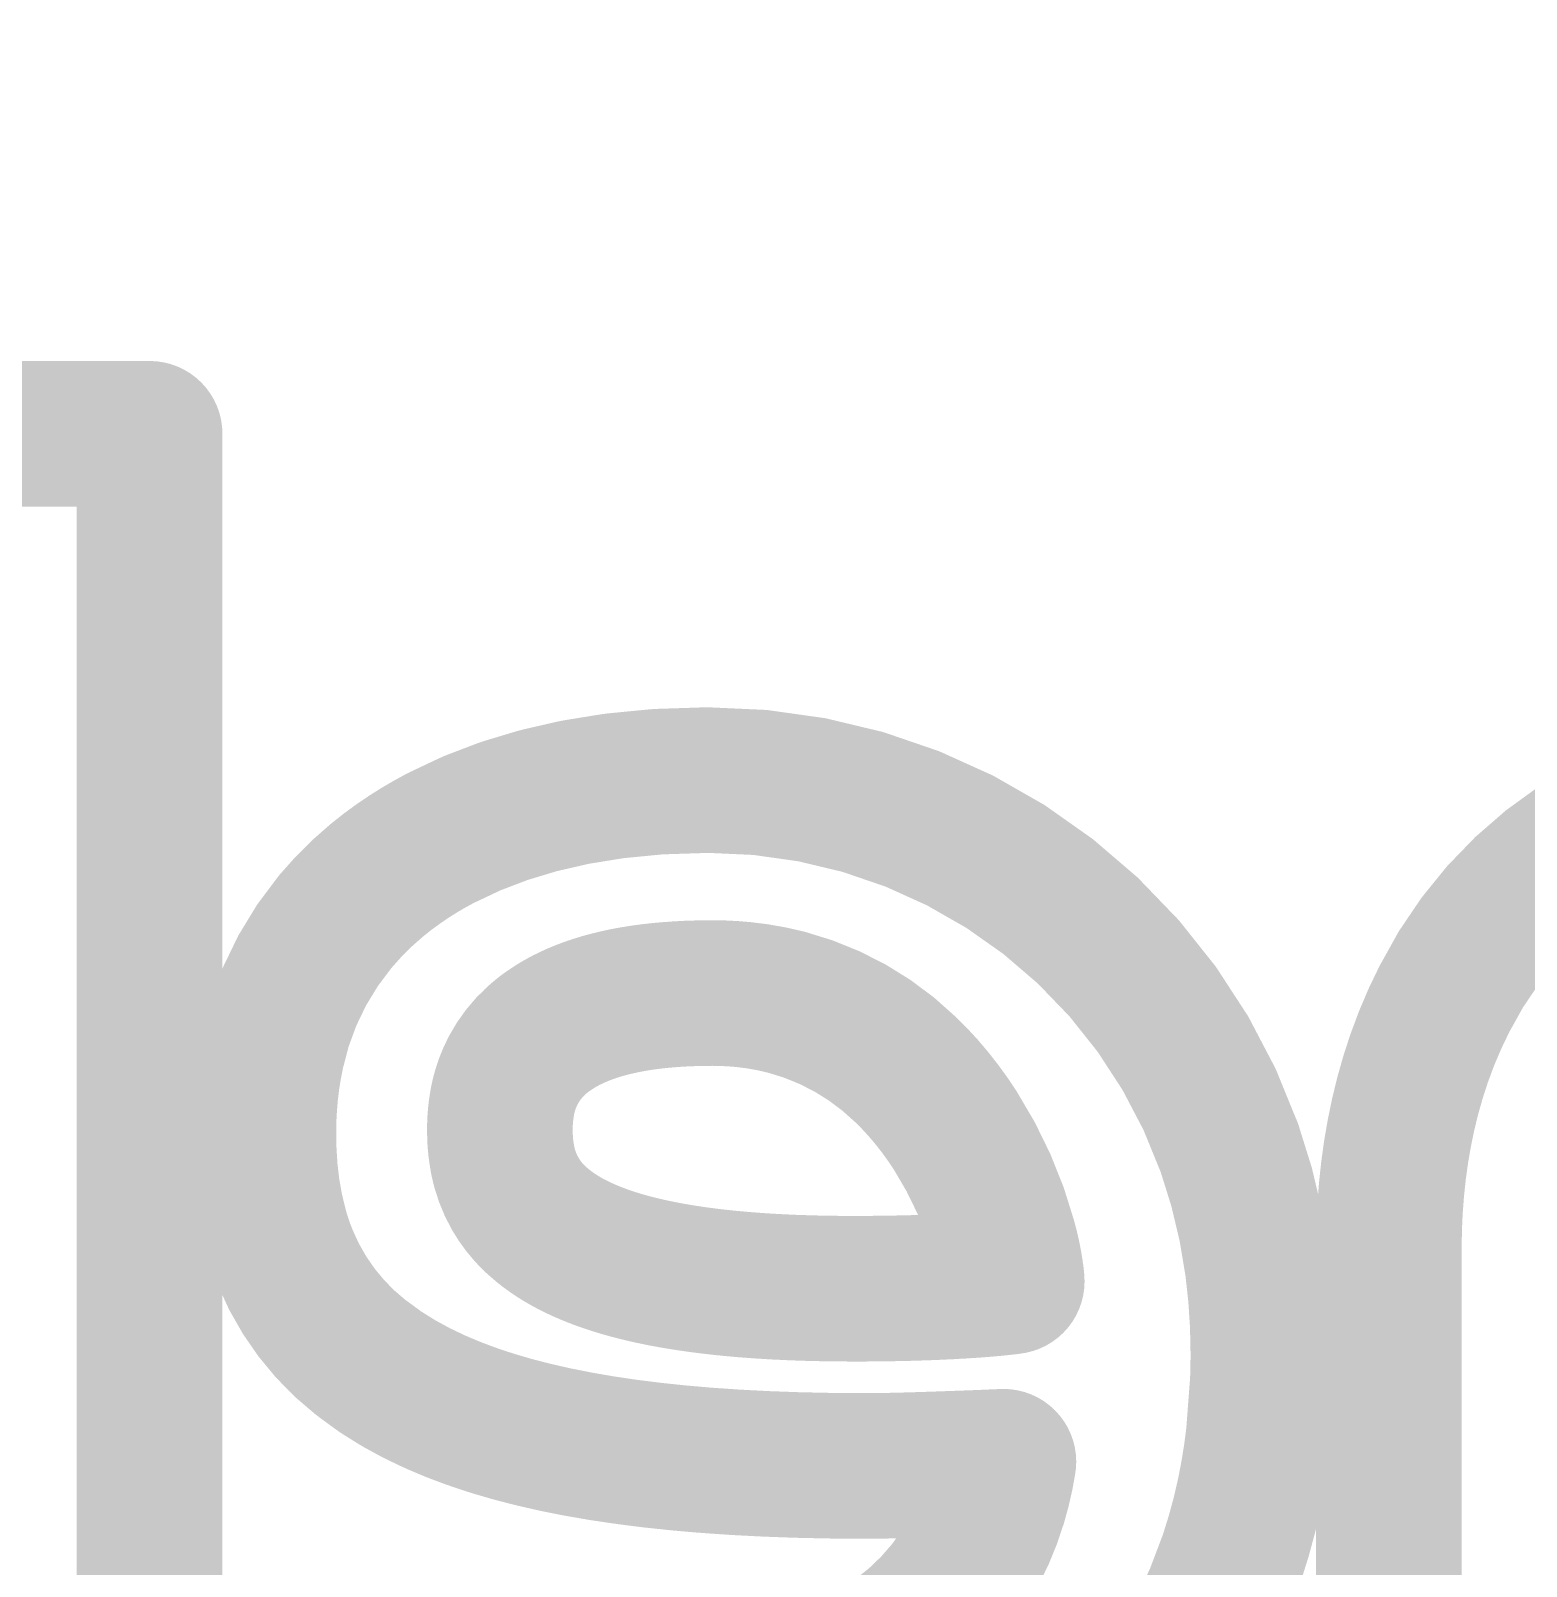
# Model space of a CAD drawing. Header units: millimetres. Extents: x 80 to 196, y 80 to 246.
# Drawn here: x 104.912 to 105.939, y 113.629 to 114.684 of the extents above; entities that cross this region are included whole.
import ezdxf

# ---------------------------------------------------------------- set-up
doc = ezdxf.new("R2010")
doc.units = ezdxf.units.MM
for name, color, linetype in [('BottomOverlay', 54, 'Continuous'), ('DrillDrawing', 1, 'Continuous'), ('KeepOutLayer', 6, 'Continuous'), ('Mechanical1', 6, 'Continuous'), ('Mechanical15', 56, 'Continuous')]:
    doc.layers.add(name, color=color, linetype=linetype)

msp = doc.modelspace()

# ---------------------------------------------------------------- linework, layer by layer
at = {"layer": 'BottomOverlay', "const_width": 0.0999998}
for points in [[(104.82694554, 114.40692638), (104.99370924, 114.40692638)], [(104.99370924, 113.55784502), (104.99370924, 114.40692638)], [(105.31266466, 114.16506504), (105.34271286, 114.16799112)], [(105.34271286, 114.16799112), (105.37692666, 114.16909856)], [(105.260648, 114.15494314), (105.28564668, 114.160681)], [(105.28564668, 114.160681), (105.31266466, 114.16506504)], [(105.21496356, 114.13938564), (105.23721142, 114.14787432)], [(105.23721142, 114.14787432), (105.260648, 114.15494314)], [(105.19361232, 114.1292866), (105.21496356, 114.13938564)], [(105.31948202, 114.01750628), (105.32730014, 114.01894646)], [(105.32730014, 114.01894646), (105.33526812, 114.02013518)], [(105.33526812, 114.02013518), (105.3436679, 114.0211207)], [(105.3436679, 114.0211207), (105.35250964, 114.02189286)], [(105.35250964, 114.02189286), (105.3621591, 114.02245928)], [(105.3621591, 114.02245928), (105.37230894, 114.02277678)], [(105.37230894, 114.02277678), (105.37987052, 114.02284536)], [(105.28536474, 114.00689924), (105.29184682, 114.00960434)], [(105.29184682, 114.00960434), (105.29838986, 114.0119513)], [(105.29838986, 114.0119513), (105.30515134, 114.01403664)], [(105.30515134, 114.01403664), (105.31210332, 114.01586544)], [(105.31210332, 114.01586544), (105.31948202, 114.01750628)], [(105.26626394, 113.9959112), (105.2727003, 114.00023428)], [(105.2727003, 114.00023428), (105.27900966, 114.00381568)], [(105.27900966, 114.00381568), (105.28536474, 114.00689924)], [(105.2347908, 113.94066874), (105.23579156, 113.94751912)], [(105.23418628, 113.92916254), (105.23431836, 113.93462608)], [(105.23431836, 113.93462608), (105.2347908, 113.94066874)], [(105.07180662, 113.92626694), (105.07182694, 113.92962736)], [(105.07180662, 113.92626694), (105.0720784, 113.91346026)], [(105.23418628, 113.92916254), (105.234232, 113.92572084)], [(105.234232, 113.92572084), (105.23445552, 113.9209304)], [(105.0720784, 113.91346026), (105.0728912, 113.90105744)], [(105.23445552, 113.9209304), (105.2349432, 113.91566752)], [(105.2349432, 113.91566752), (105.23585506, 113.90962486)], [(105.0728912, 113.90105744), (105.07437964, 113.88818218)], [(105.07437964, 113.88818218), (105.07676724, 113.87450682)], [(105.07676724, 113.87450682), (105.08039436, 113.85978498)], [(105.25951262, 113.86664298), (105.26456214, 113.86230974)], [(105.26456214, 113.86230974), (105.26945418, 113.85864706)], [(105.844594, 113.84657444), (105.84482768, 113.8615071)], [(105.26945418, 113.85864706), (105.27420398, 113.85547968)], [(105.27420398, 113.85547968), (105.27912142, 113.85253836)], [(105.27912142, 113.85253836), (105.2841684, 113.84981548)], [(105.2841684, 113.84981548), (105.28931444, 113.8472958)], [(105.58048226, 113.85266536), (105.58198594, 113.84671668)], [(105.28931444, 113.8472958), (105.29452144, 113.84497678)], [(105.29452144, 113.84497678), (105.30002816, 113.84274158)], [(105.30002816, 113.84274158), (105.30583714, 113.84059528)], [(105.30583714, 113.84059528), (105.31196108, 113.83853534)], [(105.58198594, 113.84671668), (105.5829867, 113.8422793)], [(105.5829867, 113.8422793), (105.58373092, 113.83862932)], [(105.844594, 113.41414706), (105.844594, 113.84657444)], [(105.31196108, 113.83853534), (105.31808756, 113.83666082)], [(105.31808756, 113.83666082), (105.32451122, 113.83487266)], [(105.32451122, 113.83487266), (105.33123968, 113.8331734)], [(105.33123968, 113.8331734), (105.33827548, 113.83156304)], [(105.33827548, 113.83156304), (105.34600216, 113.829973)], [(105.34600216, 113.829973), (105.35408444, 113.82848456)], [(105.35408444, 113.82848456), (105.36252994, 113.82710788)], [(105.58373092, 113.83862932), (105.58426686, 113.83569562)], [(105.58426686, 113.83569562), (105.58467326, 113.83323944)], [(105.58467326, 113.83323944), (105.58499838, 113.8310525)], [(105.58499838, 113.8310525), (105.58523206, 113.82927704)], [(105.58523206, 113.82927704), (105.58541494, 113.8277251)], [(105.36252994, 113.82710788), (105.37134374, 113.82583788)], [(105.37134374, 113.82583788), (105.380536, 113.82467964)], [(105.380536, 113.82467964), (105.39057916, 113.82359252)], [(105.39057916, 113.82359252), (105.40105158, 113.8226324)], [(105.40105158, 113.8226324), (105.41196342, 113.8218069)], [(105.41196342, 113.8218069), (105.4233223, 113.82111348)], [(105.4233223, 113.82111348), (105.43568448, 113.8205369)], [(105.43568448, 113.8205369), (105.4485572, 113.82011526)], [(105.4485572, 113.82011526), (105.4625399, 113.81984348)], [(105.4625399, 113.81984348), (105.4777164, 113.81974696)], [(105.4777164, 113.81974696), (105.4855015, 113.81976728)], [(105.4855015, 113.81976728), (105.5024941, 113.81994762)], [(105.5024941, 113.81994762), (105.51681716, 113.82026258)], [(105.51681716, 113.82026258), (105.52880088, 113.82065374)], [(105.52880088, 113.82065374), (105.53875514, 113.82107538)], [(105.53875514, 113.82107538), (105.5470838, 113.82150464)], [(105.5470838, 113.82150464), (105.55399768, 113.82191866)], [(105.55399768, 113.82191866), (105.55968982, 113.8223022)], [(105.55968982, 113.8223022), (105.56442692, 113.8226578)], [(105.56442692, 113.8226578), (105.56833598, 113.82297784)], [(105.56833598, 113.82297784), (105.57153384, 113.82325724)], [(105.57153384, 113.82325724), (105.57412464, 113.82349854)], [(105.57412464, 113.82349854), (105.57626078, 113.82370682)], [(105.57626078, 113.82370682), (105.57800576, 113.82388716)], [(105.57800576, 113.82388716), (105.5794688, 113.82404464)], [(105.5794688, 113.82404464), (105.5806372, 113.82417418)], [(105.5806372, 113.82417418), (105.5816024, 113.8242834)], [(105.5816024, 113.8242834), (105.5823898, 113.82437484)], [(105.5823898, 113.82437484), (105.58302734, 113.82445358)], [(105.58302734, 113.82445358), (105.58353534, 113.82451454)], [(105.58353534, 113.82451454), (105.58396206, 113.82456788)], [(105.58396206, 113.82456788), (105.5842948, 113.82461106)], [(105.5842948, 113.82461106), (105.58456912, 113.82464662)], [(105.58456912, 113.82464662), (105.58479518, 113.8246771)], [(105.58479518, 113.8246771), (105.58497806, 113.82469996)], [(105.58497806, 113.82469996), (105.58512538, 113.82472028)], [(105.58512538, 113.82472028), (105.58524222, 113.82473552)], [(105.58524222, 113.82473552), (105.58533366, 113.82474822)], [(105.58533366, 113.82474822), (105.58540224, 113.82475838)], [(105.58540224, 113.82475838), (105.58546574, 113.824766)], [(105.58541494, 113.8277251), (105.58556988, 113.82623158)], [(105.58546574, 113.824766), (105.58551146, 113.82477362)], [(105.58551146, 113.82477362), (105.5855521, 113.8247787)], [(105.5855521, 113.8247787), (105.58558258, 113.82478378)], [(105.58556988, 113.82623158), (105.58568418, 113.82493872)], [(105.58558258, 113.82478378), (105.58560798, 113.82478632)], [(105.58560798, 113.82478632), (105.58562322, 113.82478886)], [(105.58562322, 113.82478886), (105.58563846, 113.8247914)], [(105.58563846, 113.8247914), (105.5856537, 113.82479394)], [(105.5856537, 113.82479394), (105.58566132, 113.82479394)], [(105.58566132, 113.82479394), (105.58566894, 113.82479394)], [(105.58566894, 113.82479394), (105.58567402, 113.82479648)], [(105.58567402, 113.82479648), (105.5856791, 113.82479648)], [(105.5856791, 113.82479648), (105.58568418, 113.82479648)], [(105.58568418, 113.82493872), (105.58569434, 113.82479902)], [(105.58568418, 113.82479648), (105.58568672, 113.82479902)], [(105.58568672, 113.82479902), (105.58568926, 113.82479902)], [(105.58568926, 113.82479902), (105.5856918, 113.82479902)], [(105.5856918, 113.82479902), (105.58569434, 113.82479902)], [(105.13872292, 113.77253852), (105.15225096, 113.76264268)], [(105.15225096, 113.76264268), (105.16472236, 113.75484742)], [(105.16472236, 113.75484742), (105.17730298, 113.7480072)], [(105.75531046, 113.71906644), (105.75808922, 113.75598026)], [(105.17730298, 113.7480072), (105.18983534, 113.74202296)], [(105.18983534, 113.74202296), (105.20264456, 113.73662546)], [(105.20264456, 113.73662546), (105.21565952, 113.73176898)], [(105.21565952, 113.73176898), (105.22881418, 113.72741542)], [(105.22881418, 113.72741542), (105.24258352, 113.72337174)], [(105.24258352, 113.72337174), (105.25697262, 113.71964048)], [(105.25697262, 113.71964048), (105.27198656, 113.71621402)], [(105.27198656, 113.71621402), (105.28762788, 113.7130949)], [(105.28762788, 113.7130949), (105.3039042, 113.7102755)], [(105.3039042, 113.7102755), (105.32081806, 113.70775582)], [(105.32081806, 113.70775582), (105.33837454, 113.70553332)], [(105.33837454, 113.70553332), (105.35658126, 113.70360292)], [(105.35658126, 113.70360292), (105.37543822, 113.70196462)], [(105.37543822, 113.70196462), (105.39571504, 113.70057016)], [(105.39571504, 113.70057016), (105.41670814, 113.6994805)], [(105.41670814, 113.6994805), (105.43842006, 113.69869818)], [(105.43842006, 113.69869818), (105.46085588, 113.69821812)], [(105.46085588, 113.69821812), (105.48489444, 113.69803524)], [(105.48489444, 113.69803524), (105.48664196, 113.69803524)], [(105.48664196, 113.69803524), (105.48723886, 113.69803524)], [(105.48723886, 113.69803524), (105.48785608, 113.69803778)], [(105.48785608, 113.69803778), (105.48849108, 113.69804032)], [(105.48849108, 113.69804032), (105.48921498, 113.6980454)], [(105.48921498, 113.6980454), (105.48996174, 113.69805048)], [(105.48996174, 113.69805048), (105.49079994, 113.6980581)], [(105.49079994, 113.6980581), (105.49166608, 113.69806826)], [(105.49166608, 113.69806826), (105.49263382, 113.69807842)], [(105.49263382, 113.69807842), (105.4936295, 113.69809366)], [(105.4936295, 113.69809366), (105.4947344, 113.6981089)], [(105.4947344, 113.6981089), (105.49595106, 113.69812922)], [(105.49595106, 113.69812922), (105.4972871, 113.69815208)], [(105.4972871, 113.69815208), (105.49875014, 113.69817748)], [(105.49875014, 113.69817748), (105.50034272, 113.6982105)], [(105.50034272, 113.6982105), (105.50206738, 113.69824606)], [(105.50206738, 113.69824606), (105.50393428, 113.6982867)], [(105.50393428, 113.6982867), (105.50594342, 113.69833496)], [(105.50594342, 113.69833496), (105.50819894, 113.6983883)], [(105.50819894, 113.6983883), (105.510711, 113.6984518)], [(105.510711, 113.6984518), (105.51358628, 113.698528)], [(105.51358628, 113.698528), (105.51684002, 113.69861944)], [(105.51684002, 113.69861944), (105.5206932, 113.6987312)], [(105.5206932, 113.6987312), (105.52548364, 113.69887598)], [(105.52548364, 113.69887598), (105.53221464, 113.69908934)], [(105.53221464, 113.69908934), (105.55723872, 113.69998088)], [(105.55723872, 113.69998088), (105.56069058, 113.7001155)], [(105.56069058, 113.7001155), (105.56344902, 113.70022472)], [(105.56344902, 113.70022472), (105.56565882, 113.70031616)], [(105.56565882, 113.70031616), (105.5675308, 113.70039236)], [(105.5675308, 113.70039236), (105.5691691, 113.70046348)], [(105.5691691, 113.70046348), (105.57067532, 113.70052698)], [(105.57067532, 113.70052698), (105.57197072, 113.70058286)], [(105.57197072, 113.70058286), (105.57314928, 113.7006362)], [(105.57314928, 113.7006362), (105.57421354, 113.70068446)], [(105.57421354, 113.70068446), (105.57517366, 113.70072764)], [(105.57517366, 113.70072764), (105.57603218, 113.70076828)], [(105.57603218, 113.70076828), (105.57686276, 113.70080638)], [(105.57686276, 113.70080638), (105.5776019, 113.70084194)], [(105.5776019, 113.70084194), (105.57825468, 113.70087242)], [(105.57825468, 113.70087242), (105.5788846, 113.70090544)], [(105.5788846, 113.70090544), (105.57943578, 113.70093084)], [(105.57943578, 113.70093084), (105.57997172, 113.70095878)]]:
    msp.add_lwpolyline(points, dxfattribs=at)
at = {"layer": 'BottomOverlay', "const_width": 0.0499999}
for points in [[(104.96871056, 114.40692638, 1), (105.01870792, 114.40692638, 1)], [(104.96871056, 114.40692638, 1), (105.01870792, 114.40692638, 1)], [(105.31771418, 114.16799112, 1), (105.36771154, 114.16799112, 1)], [(105.31771418, 114.16799112, 1), (105.36771154, 114.16799112, 1)], [(105.35192798, 114.1691011, 1), (105.40192534, 114.1691011, 1)], [(105.35192798, 114.16909856, 1), (105.40192534, 114.16909856, 1)], [(105.260648, 114.160681, 1), (105.31064536, 114.160681, 1)], [(105.260648, 114.160681, 1), (105.31064536, 114.160681, 1)], [(105.28766598, 114.16506504, 1), (105.33766334, 114.16506504, 1)], [(105.28766598, 114.16506504, 1), (105.33766334, 114.16506504, 1)], [(105.21221274, 114.14787432, 1), (105.2622101, 114.14787432, 1)], [(105.21221274, 114.14787432, 1), (105.2622101, 114.14787432, 1)], [(105.23564932, 114.15494314, 1), (105.28564668, 114.15494314, 1)], [(105.23564932, 114.15494314, 1), (105.28564668, 114.15494314, 1)], [(105.18996488, 114.13938564, 1), (105.23996224, 114.13938564, 1)], [(105.18996488, 114.13938564, 1), (105.23996224, 114.13938564, 1)], [(105.16861364, 114.12928914, 1), (105.218611, 114.12928914, 1)], [(105.16861364, 114.1292866, 1), (105.218611, 114.1292866, 1)], [(105.14728018, 114.11682536, 1), (105.19727754, 114.11682536, 1)], [(105.14728018, 114.11682536, 1), (105.19727754, 114.11682536, 1)], [(105.12485198, 114.10037886, 1), (105.17484934, 114.10037886, 1)], [(105.12485452, 114.10037886, 1), (105.17485188, 114.10037886, 1)], [(105.09616522, 114.07184704, 1), (105.14616258, 114.07184704, 1)], [(105.09616522, 114.0718445, 1), (105.14616258, 114.0718445, 1)], [(105.30230146, 114.01894646, 1), (105.35229882, 114.01894646, 1)], [(105.30230146, 114.01894646, 1), (105.35229882, 114.01894646, 1)], [(105.31026944, 114.02013518, 1), (105.3602668, 114.02013518, 1)], [(105.31026944, 114.02013518, 1), (105.3602668, 114.02013518, 1)], [(105.31866922, 114.0211207, 1), (105.36866658, 114.0211207, 1)], [(105.31866922, 114.0211207, 1), (105.36866658, 114.0211207, 1)], [(105.32751096, 114.02189286, 1), (105.37750832, 114.02189286, 1)], [(105.32751096, 114.02189286, 1), (105.37750832, 114.02189286, 1)], [(105.33716042, 114.02245928, 1), (105.38715778, 114.02245928, 1)], [(105.33716042, 114.02245928, 1), (105.38715778, 114.02245928, 1)], [(105.34731026, 114.02277678, 1), (105.39730762, 114.02277678, 1)], [(105.34731026, 114.02277678, 1), (105.39730762, 114.02277678, 1)], [(105.35487184, 114.02284536, 1), (105.4048692, 114.02284536, 1)], [(105.35487184, 114.02284536, 1), (105.4048692, 114.02284536, 1)], [(105.3763577, 114.02178872, 1), (105.42635506, 114.02178872, 1)], [(105.3763577, 114.02178872, 1), (105.42635506, 114.02178872, 1)], [(105.85767754, 114.01854514, 1), (105.9076749, 114.01854514, 1)], [(105.85767754, 114.0185426, 1), (105.9076749, 114.0185426, 1)], [(105.26684814, 114.00960434, 1), (105.3168455, 114.00960434, 1)], [(105.26684814, 114.00960434, 1), (105.3168455, 114.00960434, 1)], [(105.27339118, 114.0119513, 1), (105.32338854, 114.0119513, 1)], [(105.27339118, 114.0119513, 1), (105.32338854, 114.0119513, 1)], [(105.28015266, 114.01403664, 1), (105.33015002, 114.01403664, 1)], [(105.28015266, 114.01403664, 1), (105.33015002, 114.01403664, 1)], [(105.28710464, 114.01586544, 1), (105.337102, 114.01586544, 1)], [(105.28710464, 114.01586544, 1), (105.337102, 114.01586544, 1)], [(105.29448334, 114.01750628, 1), (105.3444807, 114.01750628, 1)], [(105.29448334, 114.01750628, 1), (105.3444807, 114.01750628, 1)], [(105.40577852, 114.01655886, 1), (105.45577588, 114.01655886, 1)], [(105.40577852, 114.01655886, 1), (105.45577588, 114.01655886, 1)], [(105.24770162, 114.00023428, 1), (105.29769898, 114.00023428, 1)], [(105.24770162, 114.00023428, 1), (105.29769898, 114.00023428, 1)], [(105.25401098, 114.00381568, 1), (105.30400834, 114.00381568, 1)], [(105.25401098, 114.00381568, 1), (105.30400834, 114.00381568, 1)], [(105.26036606, 114.00689924, 1), (105.31036342, 114.00689924, 1)], [(105.26036606, 114.00689924, 1), (105.31036342, 114.00689924, 1)], [(105.23418374, 113.99011746, 1), (105.2841811, 113.99011746, 1)], [(105.23418374, 113.99011746, 1), (105.2841811, 113.99011746, 1)], [(105.24126526, 113.9959112, 1), (105.29126262, 113.9959112, 1)], [(105.24126526, 113.9959112, 1), (105.29126262, 113.9959112, 1)], [(105.05253818, 113.98154242, 1), (105.10253554, 113.98154242, 1)], [(105.05253818, 113.98153988, 1), (105.10253554, 113.98153988, 1)], [(105.84034712, 113.97779084, 1), (105.89034448, 113.97779084, 1)], [(105.84034712, 113.97779084, 1), (105.89034448, 113.97779084, 1)], [(105.21837224, 113.9697492, 1), (105.2683696, 113.9697492, 1)], [(105.21837224, 113.96974666, 1), (105.2683696, 113.96974666, 1)], [(105.4876224, 113.9703969, 1), (105.53761976, 113.9703969, 1)], [(105.4876224, 113.9703969, 1), (105.53761976, 113.9703969, 1)], [(105.21275122, 113.95577412, 1), (105.26274858, 113.95577412, 1)], [(105.21275122, 113.95577158, 1), (105.26274858, 113.95577158, 1)], [(105.04816938, 113.9538742, 1), (105.09816674, 113.9538742, 1)], [(105.04816938, 113.9538742, 1), (105.09816674, 113.9538742, 1)], [(105.21079288, 113.94751912, 1), (105.26079024, 113.94751912, 1)], [(105.21079288, 113.94751912, 1), (105.26079024, 113.94751912, 1)], [(105.50580372, 113.95067126, 1), (105.55580108, 113.95067126, 1)], [(105.50580626, 113.95067126, 1), (105.55580362, 113.95067126, 1)], [(105.20931968, 113.93462608, 1), (105.25931704, 113.93462608, 1)], [(105.20931968, 113.93462608, 1), (105.25931704, 113.93462608, 1)], [(105.20979212, 113.94066874, 1), (105.25978948, 113.94066874, 1)], [(105.20979212, 113.94066874, 1), (105.25978948, 113.94066874, 1)], [(105.82944798, 113.9393581, 1), (105.87944534, 113.9393581, 1)], [(105.82944798, 113.9393581, 1), (105.87944534, 113.9393581, 1)], [(105.04680794, 113.92626694, 1), (105.0968053, 113.92626694, 1)], [(105.04680794, 113.92626694, 1), (105.0968053, 113.92626694, 1)], [(105.04682826, 113.92962736, 1), (105.09682562, 113.92962736, 1)], [(105.04682826, 113.92962736, 1), (105.09682562, 113.92962736, 1)], [(105.2091876, 113.92916254, 1), (105.25918496, 113.92916254, 1)], [(105.2091876, 113.92916254, 1), (105.25918496, 113.92916254, 1)], [(105.20923332, 113.92572084, 1), (105.25923068, 113.92572084, 1)], [(105.20923332, 113.92572084, 1), (105.25923068, 113.92572084, 1)], [(105.5219505, 113.9283599, 1), (105.57194786, 113.9283599, 1)], [(105.5219505, 113.9283599, 1), (105.57194786, 113.9283599, 1)], [(105.04707972, 113.91346026, 1), (105.09707708, 113.91346026, 1)], [(105.04707972, 113.91346026, 1), (105.09707708, 113.91346026, 1)], [(105.20945684, 113.9209304, 1), (105.2594542, 113.9209304, 1)], [(105.20945684, 113.9209304, 1), (105.2594542, 113.9209304, 1)], [(105.20994452, 113.91566752, 1), (105.25994188, 113.91566752, 1)], [(105.20994452, 113.91566752, 1), (105.25994188, 113.91566752, 1)], [(105.71017974, 113.91633554, 1), (105.7601771, 113.91633554, 1)], [(105.71017974, 113.916333, 1), (105.7601771, 113.916333, 1)], [(105.21085638, 113.90962486, 1), (105.26085374, 113.90962486, 1)], [(105.21085638, 113.90962232, 1), (105.26085374, 113.90962232, 1)], [(105.21256834, 113.90219028, 1), (105.2625657, 113.90219028, 1)], [(105.21257088, 113.90219028, 1), (105.26256824, 113.90219028, 1)], [(105.04789252, 113.90105744, 1), (105.09788988, 113.90105744, 1)], [(105.04789252, 113.90105744, 1), (105.09788988, 113.90105744, 1)], [(105.82283382, 113.90095584, 1), (105.87283118, 113.90095584, 1)], [(105.82283382, 113.90095584, 1), (105.87283118, 113.90095584, 1)], [(105.04938096, 113.88818218, 1), (105.09937832, 113.88818218, 1)], [(105.04938096, 113.88818218, 1), (105.09937832, 113.88818218, 1)], [(105.21970574, 113.8850402, 1), (105.2697031, 113.8850402, 1)], [(105.21970574, 113.88503766, 1), (105.2697031, 113.88503766, 1)], [(105.05176856, 113.87450682, 1), (105.10176592, 113.87450682, 1)], [(105.05176856, 113.87450682, 1), (105.10176592, 113.87450682, 1)], [(105.22896658, 113.87226146, 1), (105.27896394, 113.87226146, 1)], [(105.22896658, 113.87226146, 1), (105.27896394, 113.87226146, 1)], [(105.23451394, 113.86664298, 1), (105.2845113, 113.86664298, 1)], [(105.23451394, 113.86664298, 1), (105.2845113, 113.86664298, 1)], [(105.23956346, 113.86230974, 1), (105.28956082, 113.86230974, 1)], [(105.23956346, 113.86230974, 1), (105.28956082, 113.86230974, 1)], [(105.819829, 113.8615071, 1), (105.86982636, 113.8615071, 1)], [(105.819829, 113.8615071, 1), (105.86982636, 113.8615071, 1)], [(105.05539568, 113.85978498, 1), (105.10539304, 113.85978498, 1)], [(105.05539568, 113.85978498, 1), (105.10539304, 113.85978498, 1)], [(105.2444555, 113.85864706, 1), (105.29445286, 113.85864706, 1)], [(105.2444555, 113.85864706, 1), (105.29445286, 113.85864706, 1)], [(105.2492053, 113.85547968, 1), (105.29920266, 113.85547968, 1)], [(105.2492053, 113.85547968, 1), (105.29920266, 113.85547968, 1)], [(105.25412274, 113.85253836, 1), (105.3041201, 113.85253836, 1)], [(105.25412274, 113.85253836, 1), (105.3041201, 113.85253836, 1)], [(105.25916972, 113.84981548, 1), (105.30916708, 113.84981548, 1)], [(105.25916972, 113.84981548, 1), (105.30916708, 113.84981548, 1)], [(105.55548358, 113.85266536, 1), (105.60548094, 113.85266536, 1)], [(105.55548358, 113.85266536, 1), (105.60548094, 113.85266536, 1)], [(105.06180918, 113.84123028, 1), (105.11180654, 113.84123028, 1)], [(105.06181172, 113.84123028, 1), (105.11180908, 113.84123028, 1)], [(105.26431576, 113.8472958, 1), (105.31431312, 113.8472958, 1)], [(105.26431576, 113.8472958, 1), (105.31431312, 113.8472958, 1)], [(105.26952276, 113.84497678, 1), (105.31952012, 113.84497678, 1)], [(105.26952276, 113.84497678, 1), (105.31952012, 113.84497678, 1)], [(105.27502948, 113.84274158, 1), (105.32502684, 113.84274158, 1)], [(105.27502948, 113.84274158, 1), (105.32502684, 113.84274158, 1)], [(105.28083846, 113.84059528, 1), (105.33083582, 113.84059528, 1)], [(105.28083846, 113.84059528, 1), (105.33083582, 113.84059528, 1)], [(105.55698726, 113.84671668, 1), (105.60698462, 113.84671668, 1)], [(105.55698726, 113.84671668, 1), (105.60698462, 113.84671668, 1)], [(105.55798802, 113.8422793, 1), (105.60798538, 113.8422793, 1)], [(105.55798802, 113.8422793, 1), (105.60798538, 113.8422793, 1)], [(105.81959532, 113.84657444, 1), (105.86959268, 113.84657444, 1)], [(105.81959532, 113.84657444, 1), (105.86959268, 113.84657444, 1)], [(105.2869624, 113.83853534, 1), (105.33695976, 113.83853534, 1)], [(105.2869624, 113.83853534, 1), (105.33695976, 113.83853534, 1)], [(105.29308888, 113.83666082, 1), (105.34308624, 113.83666082, 1)], [(105.29308888, 113.83666082, 1), (105.34308624, 113.83666082, 1)], [(105.29951254, 113.83487266, 1), (105.3495099, 113.83487266, 1)], [(105.29951254, 113.83487266, 1), (105.3495099, 113.83487266, 1)], [(105.306241, 113.8331734, 1), (105.35623836, 113.8331734, 1)], [(105.306241, 113.8331734, 1), (105.35623836, 113.8331734, 1)], [(105.3132768, 113.83156304, 1), (105.36327416, 113.83156304, 1)], [(105.3132768, 113.83156304, 1), (105.36327416, 113.83156304, 1)], [(105.32100348, 113.829973, 1), (105.37100084, 113.829973, 1)], [(105.32100348, 113.829973, 1), (105.37100084, 113.829973, 1)], [(105.32908576, 113.82848456, 1), (105.37908312, 113.82848456, 1)], [(105.32908576, 113.82848456, 1), (105.37908312, 113.82848456, 1)], [(105.55873224, 113.83862932, 1), (105.6087296, 113.83862932, 1)], [(105.55873224, 113.83862932, 1), (105.6087296, 113.83862932, 1)], [(105.55926818, 113.83569562, 1), (105.60926554, 113.83569562, 1)], [(105.55926818, 113.83569562, 1), (105.60926554, 113.83569562, 1)], [(105.55967458, 113.83323944, 1), (105.60967194, 113.83323944, 1)], [(105.55967458, 113.83323944, 1), (105.60967194, 113.83323944, 1)], [(105.5599997, 113.8310525, 1), (105.60999706, 113.8310525, 1)], [(105.5599997, 113.8310525, 1), (105.60999706, 113.8310525, 1)], [(105.56023338, 113.82927704, 1), (105.61023074, 113.82927704, 1)], [(105.56023338, 113.82927704, 1), (105.61023074, 113.82927704, 1)], [(105.72960312, 113.8347228, 1), (105.77960048, 113.8347228, 1)], [(105.72960566, 113.8347228, 1), (105.77960302, 113.8347228, 1)], [(105.33753126, 113.82710788, 1), (105.38752862, 113.82710788, 1)], [(105.33753126, 113.82710788, 1), (105.38752862, 113.82710788, 1)], [(105.34634506, 113.82583788, 1), (105.39634242, 113.82583788, 1)], [(105.34634506, 113.82583788, 1), (105.39634242, 113.82583788, 1)], [(105.35553732, 113.82467964, 1), (105.40553468, 113.82467964, 1)], [(105.35553732, 113.82467964, 1), (105.40553468, 113.82467964, 1)], [(105.36558048, 113.82359252, 1), (105.41557784, 113.82359252, 1)], [(105.36558048, 113.82359252, 1), (105.41557784, 113.82359252, 1)], [(105.3760529, 113.8226324, 1), (105.42605026, 113.8226324, 1)], [(105.3760529, 113.8226324, 1), (105.42605026, 113.8226324, 1)], [(105.38696474, 113.8218069, 1), (105.4369621, 113.8218069, 1)], [(105.38696474, 113.8218069, 1), (105.4369621, 113.8218069, 1)], [(105.39832362, 113.82111348, 1), (105.44832098, 113.82111348, 1)], [(105.39832362, 113.82111348, 1), (105.44832098, 113.82111348, 1)], [(105.4106858, 113.8205369, 1), (105.46068316, 113.8205369, 1)], [(105.4106858, 113.8205369, 1), (105.46068316, 113.8205369, 1)], [(105.42355852, 113.82011526, 1), (105.47355588, 113.82011526, 1)], [(105.42355852, 113.82011526, 1), (105.47355588, 113.82011526, 1)], [(105.43754122, 113.81984348, 1), (105.48753858, 113.81984348, 1)], [(105.43754122, 113.81984348, 1), (105.48753858, 113.81984348, 1)], [(105.45271772, 113.81974696, 1), (105.50271508, 113.81974696, 1)], [(105.45271772, 113.81974696, 1), (105.50271508, 113.81974696, 1)], [(105.46050282, 113.81976728, 1), (105.51050018, 113.81976728, 1)], [(105.46050282, 113.81976728, 1), (105.51050018, 113.81976728, 1)], [(105.47749542, 113.81994762, 1), (105.52749278, 113.81994762, 1)], [(105.47749542, 113.81994762, 1), (105.52749278, 113.81994762, 1)], [(105.49181848, 113.82026258, 1), (105.54181584, 113.82026258, 1)], [(105.49181848, 113.82026258, 1), (105.54181584, 113.82026258, 1)], [(105.5038022, 113.82065374, 1), (105.55379956, 113.82065374, 1)], [(105.5038022, 113.82065374, 1), (105.55379956, 113.82065374, 1)], [(105.51375646, 113.82107538, 1), (105.56375382, 113.82107538, 1)], [(105.51375646, 113.82107538, 1), (105.56375382, 113.82107538, 1)], [(105.52208512, 113.82150464, 1), (105.57208248, 113.82150464, 1)], [(105.52208512, 113.82150464, 1), (105.57208248, 113.82150464, 1)], [(105.528999, 113.82191866, 1), (105.57899636, 113.82191866, 1)], [(105.528999, 113.82191866, 1), (105.57899636, 113.82191866, 1)], [(105.53469114, 113.8223022, 1), (105.5846885, 113.8223022, 1)], [(105.53469114, 113.8223022, 1), (105.5846885, 113.8223022, 1)], [(105.53942824, 113.8226578, 1), (105.5894256, 113.8226578, 1)], [(105.53942824, 113.8226578, 1), (105.5894256, 113.8226578, 1)], [(105.5433373, 113.82297784, 1), (105.59333466, 113.82297784, 1)], [(105.5433373, 113.82297784, 1), (105.59333466, 113.82297784, 1)], [(105.54653516, 113.82325724, 1), (105.59653252, 113.82325724, 1)], [(105.54653516, 113.82325724, 1), (105.59653252, 113.82325724, 1)], [(105.54912596, 113.82349854, 1), (105.59912332, 113.82349854, 1)], [(105.54912596, 113.82349854, 1), (105.59912332, 113.82349854, 1)], [(105.5512621, 113.82370682, 1), (105.60125946, 113.82370682, 1)], [(105.5512621, 113.82370682, 1), (105.60125946, 113.82370682, 1)], [(105.55300708, 113.82388716, 1), (105.60300444, 113.82388716, 1)], [(105.55300708, 113.82388716, 1), (105.60300444, 113.82388716, 1)], [(105.55447012, 113.82404464, 1), (105.60446748, 113.82404464, 1)], [(105.55447012, 113.82404464, 1), (105.60446748, 113.82404464, 1)], [(105.55563852, 113.82417418, 1), (105.60563588, 113.82417418, 1)], [(105.55563852, 113.82417418, 1), (105.60563588, 113.82417418, 1)], [(105.55660372, 113.8242834, 1), (105.60660108, 113.8242834, 1)], [(105.55660372, 113.8242834, 1), (105.60660108, 113.8242834, 1)], [(105.55739112, 113.82437484, 1), (105.60738848, 113.82437484, 1)], [(105.55739112, 113.82437484, 1), (105.60738848, 113.82437484, 1)], [(105.55802866, 113.82445358, 1), (105.60802602, 113.82445358, 1)], [(105.55802866, 113.82445358, 1), (105.60802602, 113.82445358, 1)], [(105.55853666, 113.82451454, 1), (105.60853402, 113.82451454, 1)], [(105.55853666, 113.82451454, 1), (105.60853402, 113.82451454, 1)], [(105.55896338, 113.82456788, 1), (105.60896074, 113.82456788, 1)], [(105.55896338, 113.82456788, 1), (105.60896074, 113.82456788, 1)], [(105.55929612, 113.82461106, 1), (105.60929348, 113.82461106, 1)], [(105.55929612, 113.82461106, 1), (105.60929348, 113.82461106, 1)], [(105.55957044, 113.82464662, 1), (105.6095678, 113.82464662, 1)], [(105.55957044, 113.82464662, 1), (105.6095678, 113.82464662, 1)], [(105.5597965, 113.8246771, 1), (105.60979386, 113.8246771, 1)], [(105.5597965, 113.8246771, 1), (105.60979386, 113.8246771, 1)], [(105.55997938, 113.82469996, 1), (105.60997674, 113.82469996, 1)], [(105.55997938, 113.82469996, 1), (105.60997674, 113.82469996, 1)], [(105.5601267, 113.82472028, 1), (105.61012406, 113.82472028, 1)], [(105.5601267, 113.82472028, 1), (105.61012406, 113.82472028, 1)], [(105.56024354, 113.82473552, 1), (105.6102409, 113.82473552, 1)], [(105.56024354, 113.82473552, 1), (105.6102409, 113.82473552, 1)], [(105.56033498, 113.82474822, 1), (105.61033234, 113.82474822, 1)], [(105.56033498, 113.82474822, 1), (105.61033234, 113.82474822, 1)], [(105.56040356, 113.82475838, 1), (105.61040092, 113.82475838, 1)], [(105.56040356, 113.82475838, 1), (105.61040092, 113.82475838, 1)], [(105.56041626, 113.8277251, 1), (105.61041362, 113.8277251, 1)], [(105.56041626, 113.8277251, 1), (105.61041362, 113.8277251, 1)], [(105.56046706, 113.824766, 1), (105.61046442, 113.824766, 1)], [(105.56046706, 113.824766, 1), (105.61046442, 113.824766, 1)], [(105.56051278, 113.82477362, 1), (105.61051014, 113.82477362, 1)], [(105.56051278, 113.82477362, 1), (105.61051014, 113.82477362, 1)], [(105.56055342, 113.8247787, 1), (105.61055078, 113.8247787, 1)], [(105.56055342, 113.8247787, 1), (105.61055078, 113.8247787, 1)], [(105.5605712, 113.82623158, 1), (105.61056856, 113.82623158, 1)], [(105.5605712, 113.82623158, 1), (105.61056856, 113.82623158, 1)], [(105.5605839, 113.82478378, 1), (105.61058126, 113.82478378, 1)], [(105.5605839, 113.82478378, 1), (105.61058126, 113.82478378, 1)], [(105.5606093, 113.82478632, 1), (105.61060666, 113.82478632, 1)], [(105.5606093, 113.82478632, 1), (105.61060666, 113.82478632, 1)], [(105.56062454, 113.82478886, 1), (105.6106219, 113.82478886, 1)], [(105.56062454, 113.82478886, 1), (105.6106219, 113.82478886, 1)], [(105.56063978, 113.8247914, 1), (105.61063714, 113.8247914, 1)], [(105.56063978, 113.8247914, 1), (105.61063714, 113.8247914, 1)], [(105.56065502, 113.82479394, 1), (105.61065238, 113.82479394, 1)], [(105.56065502, 113.82479394, 1), (105.61065238, 113.82479394, 1)], [(105.56066264, 113.82479394, 1), (105.61066, 113.82479394, 1)], [(105.56066264, 113.82479394, 1), (105.61066, 113.82479394, 1)], [(105.56067026, 113.82479394, 1), (105.61066762, 113.82479394, 1)], [(105.56067026, 113.82479394, 1), (105.61066762, 113.82479394, 1)], [(105.56067534, 113.82479648, 1), (105.6106727, 113.82479648, 1)], [(105.56067534, 113.82479648, 1), (105.6106727, 113.82479648, 1)], [(105.56068042, 113.82479648, 1), (105.61067778, 113.82479648, 1)], [(105.56068042, 113.82479648, 1), (105.61067778, 113.82479648, 1)], [(105.5606855, 113.82493872, 1), (105.61068286, 113.82493872, 1)], [(105.5606855, 113.82493872, 1), (105.61068286, 113.82493872, 1)], [(105.5606855, 113.82479648, 1), (105.61068286, 113.82479648, 1)], [(105.5606855, 113.82479648, 1), (105.61068286, 113.82479648, 1)], [(105.56068804, 113.82479902, 1), (105.6106854, 113.82479902, 1)], [(105.56068804, 113.82479902, 1), (105.6106854, 113.82479902, 1)], [(105.56069058, 113.82479902, 1), (105.61068794, 113.82479902, 1)], [(105.56069058, 113.82479902, 1), (105.61068794, 113.82479902, 1)], [(105.56069312, 113.82479902, 1), (105.61069048, 113.82479902, 1)], [(105.56069312, 113.82479902, 1), (105.61069048, 113.82479902, 1)], [(105.56069566, 113.82479902, 1), (105.61069302, 113.82479902, 1)], [(105.56069566, 113.82479902, 1), (105.61069302, 113.82479902, 1)], [(105.73345376, 113.77555858, 1), (105.78345112, 113.77555858, 1)], [(105.73345376, 113.77555858, 1), (105.78345112, 113.77555858, 1)], [(105.11372424, 113.77253852, 1), (105.1637216, 113.77253852, 1)], [(105.11372424, 113.77253852, 1), (105.1637216, 113.77253852, 1)], [(105.12725228, 113.76264268, 1), (105.17724964, 113.76264268, 1)], [(105.12725228, 113.76264268, 1), (105.17724964, 113.76264268, 1)], [(105.13972368, 113.75484742, 1), (105.18972104, 113.75484742, 1)], [(105.13972368, 113.75484742, 1), (105.18972104, 113.75484742, 1)], [(105.73309054, 113.75598026, 1), (105.7830879, 113.75598026, 1)], [(105.73309054, 113.75597772, 1), (105.7830879, 113.75597772, 1)], [(105.1523043, 113.7480072, 1), (105.20230166, 113.7480072, 1)], [(105.1523043, 113.7480072, 1), (105.20230166, 113.7480072, 1)], [(105.16483666, 113.74202296, 1), (105.21483402, 113.74202296, 1)], [(105.16483666, 113.74202296, 1), (105.21483402, 113.74202296, 1)], [(105.17764588, 113.73662546, 1), (105.22764324, 113.73662546, 1)], [(105.17764588, 113.73662546, 1), (105.22764324, 113.73662546, 1)], [(105.19066084, 113.73176898, 1), (105.2406582, 113.73176898, 1)], [(105.19066084, 113.73176898, 1), (105.2406582, 113.73176898, 1)], [(105.2038155, 113.72741542, 1), (105.25381286, 113.72741542, 1)], [(105.2038155, 113.72741542, 1), (105.25381286, 113.72741542, 1)], [(105.21758484, 113.72337174, 1), (105.2675822, 113.72337174, 1)], [(105.21758484, 113.72337174, 1), (105.2675822, 113.72337174, 1)], [(105.23197394, 113.71964048, 1), (105.2819713, 113.71964048, 1)], [(105.23197394, 113.71964048, 1), (105.2819713, 113.71964048, 1)], [(105.24698788, 113.71621402, 1), (105.29698524, 113.71621402, 1)], [(105.24698788, 113.71621402, 1), (105.29698524, 113.71621402, 1)], [(105.2626292, 113.7130949, 1), (105.31262656, 113.7130949, 1)], [(105.2626292, 113.7130949, 1), (105.31262656, 113.7130949, 1)], [(105.73031178, 113.71906898, 1), (105.78030914, 113.71906898, 1)], [(105.73031178, 113.71906644, 1), (105.78030914, 113.71906644, 1)], [(105.27890552, 113.7102755, 1), (105.32890288, 113.7102755, 1)], [(105.27890552, 113.7102755, 1), (105.32890288, 113.7102755, 1)], [(105.29581938, 113.70775582, 1), (105.34581674, 113.70775582, 1)], [(105.29581938, 113.70775582, 1), (105.34581674, 113.70775582, 1)], [(105.31337586, 113.70553332, 1), (105.36337322, 113.70553332, 1)], [(105.31337586, 113.70553332, 1), (105.36337322, 113.70553332, 1)], [(105.33158258, 113.70360292, 1), (105.38157994, 113.70360292, 1)], [(105.33158258, 113.70360292, 1), (105.38157994, 113.70360292, 1)], [(105.35043954, 113.70196462, 1), (105.4004369, 113.70196462, 1)], [(105.35043954, 113.70196462, 1), (105.4004369, 113.70196462, 1)], [(105.37071636, 113.70057016, 1), (105.42071372, 113.70057016, 1)], [(105.37071636, 113.70057016, 1), (105.42071372, 113.70057016, 1)], [(105.39170946, 113.6994805, 1), (105.44170682, 113.6994805, 1)], [(105.39170946, 113.6994805, 1), (105.44170682, 113.6994805, 1)], [(105.41342138, 113.69869818, 1), (105.46341874, 113.69869818, 1)], [(105.41342138, 113.69869818, 1), (105.46341874, 113.69869818, 1)], [(105.4358572, 113.69821812, 1), (105.48585456, 113.69821812, 1)], [(105.4358572, 113.69821812, 1), (105.48585456, 113.69821812, 1)], [(105.45989576, 113.69803524, 1), (105.50989312, 113.69803524, 1)], [(105.45989576, 113.69803524, 1), (105.50989312, 113.69803524, 1)], [(105.46164328, 113.69803524, 1), (105.51164064, 113.69803524, 1)], [(105.46164328, 113.69803524, 1), (105.51164064, 113.69803524, 1)], [(105.46224018, 113.69803524, 1), (105.51223754, 113.69803524, 1)], [(105.46224018, 113.69803524, 1), (105.51223754, 113.69803524, 1)], [(105.4628574, 113.69803778, 1), (105.51285476, 113.69803778, 1)], [(105.4628574, 113.69803778, 1), (105.51285476, 113.69803778, 1)], [(105.4634924, 113.69804032, 1), (105.51348976, 113.69804032, 1)], [(105.4634924, 113.69804032, 1), (105.51348976, 113.69804032, 1)], [(105.4642163, 113.6980454, 1), (105.51421366, 113.6980454, 1)], [(105.4642163, 113.6980454, 1), (105.51421366, 113.6980454, 1)], [(105.46496306, 113.69805048, 1), (105.51496042, 113.69805048, 1)], [(105.46496306, 113.69805048, 1), (105.51496042, 113.69805048, 1)], [(105.46580126, 113.6980581, 1), (105.51579862, 113.6980581, 1)], [(105.46580126, 113.6980581, 1), (105.51579862, 113.6980581, 1)], [(105.4666674, 113.69806826, 1), (105.51666476, 113.69806826, 1)], [(105.4666674, 113.69806826, 1), (105.51666476, 113.69806826, 1)], [(105.46763514, 113.69807842, 1), (105.5176325, 113.69807842, 1)], [(105.46763514, 113.69807842, 1), (105.5176325, 113.69807842, 1)], [(105.46863082, 113.69809366, 1), (105.51862818, 113.69809366, 1)], [(105.46863082, 113.69809366, 1), (105.51862818, 113.69809366, 1)], [(105.46973572, 113.6981089, 1), (105.51973308, 113.6981089, 1)], [(105.46973572, 113.6981089, 1), (105.51973308, 113.6981089, 1)], [(105.47095238, 113.69812922, 1), (105.52094974, 113.69812922, 1)], [(105.47095238, 113.69812922, 1), (105.52094974, 113.69812922, 1)], [(105.47228842, 113.69815208, 1), (105.52228578, 113.69815208, 1)], [(105.47228842, 113.69815208, 1), (105.52228578, 113.69815208, 1)], [(105.47375146, 113.69817748, 1), (105.52374882, 113.69817748, 1)], [(105.47375146, 113.69817748, 1), (105.52374882, 113.69817748, 1)], [(105.47534404, 113.6982105, 1), (105.5253414, 113.6982105, 1)], [(105.47534404, 113.6982105, 1), (105.5253414, 113.6982105, 1)], [(105.4770687, 113.69824606, 1), (105.52706606, 113.69824606, 1)], [(105.4770687, 113.69824606, 1), (105.52706606, 113.69824606, 1)], [(105.4789356, 113.6982867, 1), (105.52893296, 113.6982867, 1)], [(105.4789356, 113.6982867, 1), (105.52893296, 113.6982867, 1)], [(105.48094474, 113.69833496, 1), (105.5309421, 113.69833496, 1)], [(105.48094474, 113.69833496, 1), (105.5309421, 113.69833496, 1)], [(105.48320026, 113.6983883, 1), (105.53319762, 113.6983883, 1)], [(105.48320026, 113.6983883, 1), (105.53319762, 113.6983883, 1)], [(105.48571232, 113.6984518, 1), (105.53570968, 113.6984518, 1)], [(105.48571232, 113.6984518, 1), (105.53570968, 113.6984518, 1)], [(105.4885876, 113.698528, 1), (105.53858496, 113.698528, 1)], [(105.4885876, 113.698528, 1), (105.53858496, 113.698528, 1)], [(105.49184134, 113.69861944, 1), (105.5418387, 113.69861944, 1)], [(105.49184134, 113.69861944, 1), (105.5418387, 113.69861944, 1)], [(105.49569452, 113.6987312, 1), (105.54569188, 113.6987312, 1)], [(105.49569452, 113.6987312, 1), (105.54569188, 113.6987312, 1)], [(105.50048496, 113.69887598, 1), (105.55048232, 113.69887598, 1)], [(105.50048496, 113.69887598, 1), (105.55048232, 113.69887598, 1)], [(105.50721596, 113.69908934, 1), (105.55721332, 113.69908934, 1)], [(105.50721596, 113.69908934, 1), (105.55721332, 113.69908934, 1)], [(105.53224004, 113.69998088, 1), (105.5822374, 113.69998088, 1)], [(105.53224004, 113.69998088, 1), (105.5822374, 113.69998088, 1)], [(105.5356919, 113.7001155, 1), (105.58568926, 113.7001155, 1)], [(105.5356919, 113.7001155, 1), (105.58568926, 113.7001155, 1)], [(105.53845034, 113.70022472, 1), (105.5884477, 113.70022472, 1)], [(105.53845034, 113.70022472, 1), (105.5884477, 113.70022472, 1)], [(105.54066014, 113.70031616, 1), (105.5906575, 113.70031616, 1)], [(105.54066014, 113.70031616, 1), (105.5906575, 113.70031616, 1)], [(105.54253212, 113.70039236, 1), (105.59252948, 113.70039236, 1)], [(105.54253212, 113.70039236, 1), (105.59252948, 113.70039236, 1)], [(105.54417042, 113.70046348, 1), (105.59416778, 113.70046348, 1)], [(105.54417042, 113.70046348, 1), (105.59416778, 113.70046348, 1)], [(105.54567664, 113.70052698, 1), (105.595674, 113.70052698, 1)], [(105.54567664, 113.70052698, 1), (105.595674, 113.70052698, 1)], [(105.54697204, 113.70058286, 1), (105.5969694, 113.70058286, 1)], [(105.54697204, 113.70058286, 1), (105.5969694, 113.70058286, 1)], [(105.5481506, 113.7006362, 1), (105.59814796, 113.7006362, 1)], [(105.5481506, 113.7006362, 1), (105.59814796, 113.7006362, 1)], [(105.54921486, 113.70068446, 1), (105.59921222, 113.70068446, 1)], [(105.54921486, 113.70068446, 1), (105.59921222, 113.70068446, 1)], [(105.55017498, 113.70072764, 1), (105.60017234, 113.70072764, 1)], [(105.55017498, 113.70072764, 1), (105.60017234, 113.70072764, 1)], [(105.5510335, 113.70076828, 1), (105.60103086, 113.70076828, 1)], [(105.5510335, 113.70076828, 1), (105.60103086, 113.70076828, 1)], [(105.55186408, 113.70080638, 1), (105.60186144, 113.70080638, 1)], [(105.55186408, 113.70080638, 1), (105.60186144, 113.70080638, 1)], [(105.55260322, 113.70084194, 1), (105.60260058, 113.70084194, 1)], [(105.55260322, 113.70084194, 1), (105.60260058, 113.70084194, 1)], [(105.553256, 113.70087242, 1), (105.60325336, 113.70087242, 1)], [(105.553256, 113.70087242, 1), (105.60325336, 113.70087242, 1)], [(105.55388592, 113.70090544, 1), (105.60388328, 113.70090544, 1)], [(105.55388592, 113.70090544, 1), (105.60388328, 113.70090544, 1)], [(105.5544371, 113.70093084, 1), (105.60443446, 113.70093084, 1)], [(105.5544371, 113.70093084, 1), (105.60443446, 113.70093084, 1)], [(105.5549705, 113.70095878, 1), (105.60496786, 113.70095878, 1)], [(105.55497304, 113.70095878, 1), (105.6049704, 113.70095878, 1)], [(105.54868654, 113.67326516, 1), (105.5986839, 113.67326516, 1)], [(105.54868654, 113.67326262, 1), (105.5986839, 113.67326262, 1)], [(105.72393892, 113.67949578, 1), (105.77393628, 113.67949578, 1)], [(105.72393892, 113.67949578, 1), (105.77393628, 113.67949578, 1)], [(105.53548616, 113.64078364, 1), (105.58548352, 113.64078364, 1)], [(105.5354887, 113.64078364, 1), (105.58548606, 113.64078364, 1)], [(105.71191202, 113.63514738, 1), (105.76190938, 113.63514738, 1)], [(105.71191456, 113.63514738, 1), (105.76191192, 113.63514738, 1)]]:
    msp.add_lwpolyline(points, format="xyb", close=True, dxfattribs=at)
at = {"layer": 'BottomOverlay', "const_width": 0.0999998}
for points in [[(105.37692666, 114.1691011, -0.3184173699512704), (105.73517842, 113.91633554)], [(105.88267622, 114.01854514, -0.1534943257659319), (105.9953049, 114.13508288)], [(105.17227886, 114.11682536, -0.02327500195659879), (105.19361232, 114.12928914)], [(105.1498532, 114.10037886, -0.02886511111796159), (105.17227886, 114.11682536)], [(105.1211639, 114.07184704, -0.0464839884035495), (105.14985066, 114.10037886)], [(105.07753686, 113.98153988, -0.1216664623490498), (105.1211639, 114.0718445)], [(105.37987052, 114.02284536, -0.02508383017193148), (105.40135638, 114.02178872)], [(105.40135638, 114.02178872, -0.03858813246786707), (105.4307772, 114.01655886)], [(105.8653458, 113.97779084, -0.03481043353975259), (105.88267622, 114.0185426)], [(105.4307772, 114.01655886, -0.1294595037406951), (105.51262108, 113.9703969)], [(105.24337092, 113.96974666, -0.08758746686826371), (105.25918242, 113.99011746)], [(105.25918242, 113.99011746, -0.02685814761991203), (105.26626394, 113.9959112)], [(105.07316806, 113.9538742, -0.02860304894022359), (105.07753686, 113.98154242)], [(105.85444666, 113.9393581, -0.02821545642186632), (105.8653458, 113.97779084)], [(105.2377499, 113.95577158, -0.04994166747587742), (105.24337092, 113.9697492)], [(105.51262108, 113.9703969, -0.03081722859847743), (105.53080494, 113.95067126)], [(105.23579156, 113.94751912, -0.02529533853193426), (105.2377499, 113.95577412)], [(105.07182694, 113.92962736, -0.02224247557165318), (105.07316806, 113.9538742)], [(105.5308024, 113.95067126, -0.02838331731136557), (105.54694918, 113.9283599)], [(105.8478325, 113.90095584, -0.02474392358603827), (105.85444666, 113.9393581)], [(105.54694918, 113.9283599, -0.0757610043411739), (105.58048226, 113.85266536)], [(105.73517842, 113.916333, -0.05173623269281197), (105.75460434, 113.8347228)], [(105.23756702, 113.90219028, -0.02248126643128806), (105.23585506, 113.90962232)], [(105.24470442, 113.8850402, -0.06242685288643635), (105.23756956, 113.90219028)], [(105.84482768, 113.8615071, -0.02257542206674471), (105.8478325, 113.90095584)], [(105.25396526, 113.87226146, -0.05278239826588324), (105.24470442, 113.88503766)], [(105.25951262, 113.86664298, -0.02362036315618573), (105.25396526, 113.87226146)], [(105.08680786, 113.84123028, -0.0269177013888078), (105.08039436, 113.85978498)], [(105.13872292, 113.77253852, -0.1306714587960567), (105.0868104, 113.84123028)], [(105.7546018, 113.8347228, -0.03304438266633993), (105.75845244, 113.77555858)], [(105.75845244, 113.77555858, -0.009357144595302791), (105.75808922, 113.75597772)], [(105.75531046, 113.71906898, -0.02314267464155749), (105.7489376, 113.67949578)], [(105.57996918, 113.70095878, -0.03463823822622092), (105.57368522, 113.67326516)], [(105.57368522, 113.67326262, -0.0470145392301515), (105.56048484, 113.64078364)], [(105.7489376, 113.67949578, -0.02956150294508143), (105.7369107, 113.63514738)], [(105.56048738, 113.64078364, -0.1394761593247181), (105.49451342, 113.5712613)], [(105.73691324, 113.63514738, -0.1351378757235579), (105.63989794, 113.48889164)]]:
    msp.add_lwpolyline(points, format="xyb", dxfattribs=at)
at = {"layer": 'DrillDrawing', "const_width": 0.1499997}
msp.add_lwpolyline([(83.22520566, 110.89066976, -1.632082946502633), (101.04419974, 80.02726692)], format="xyb", dxfattribs=at)
at = {"layer": 'KeepOutLayer', "const_width": 0.1499997}
msp.add_lwpolyline([(83.22520566, 110.89066976, -1.632082946502633), (101.04419974, 80.02726692)], format="xyb", dxfattribs=at)
at = {"layer": 'Mechanical1', "const_width": 0.1499997}
msp.add_lwpolyline([(83.22520566, 110.89066976, -1.632082946502633), (101.04419974, 80.02726692)], format="xyb", dxfattribs=at)
at = {"layer": 'Mechanical15', "const_width": 0.0999998}
for points in [[(118.50000176, 100.00000066, 1), (81.49999955999999, 100.00000066, 1)], [(116.49499942, 100.00000066, 1), (83.5050019, 100.00000066, 1)]]:
    msp.add_lwpolyline(points, format="xyb", close=True, dxfattribs=at)

doc.saveas('drawing.dxf')
